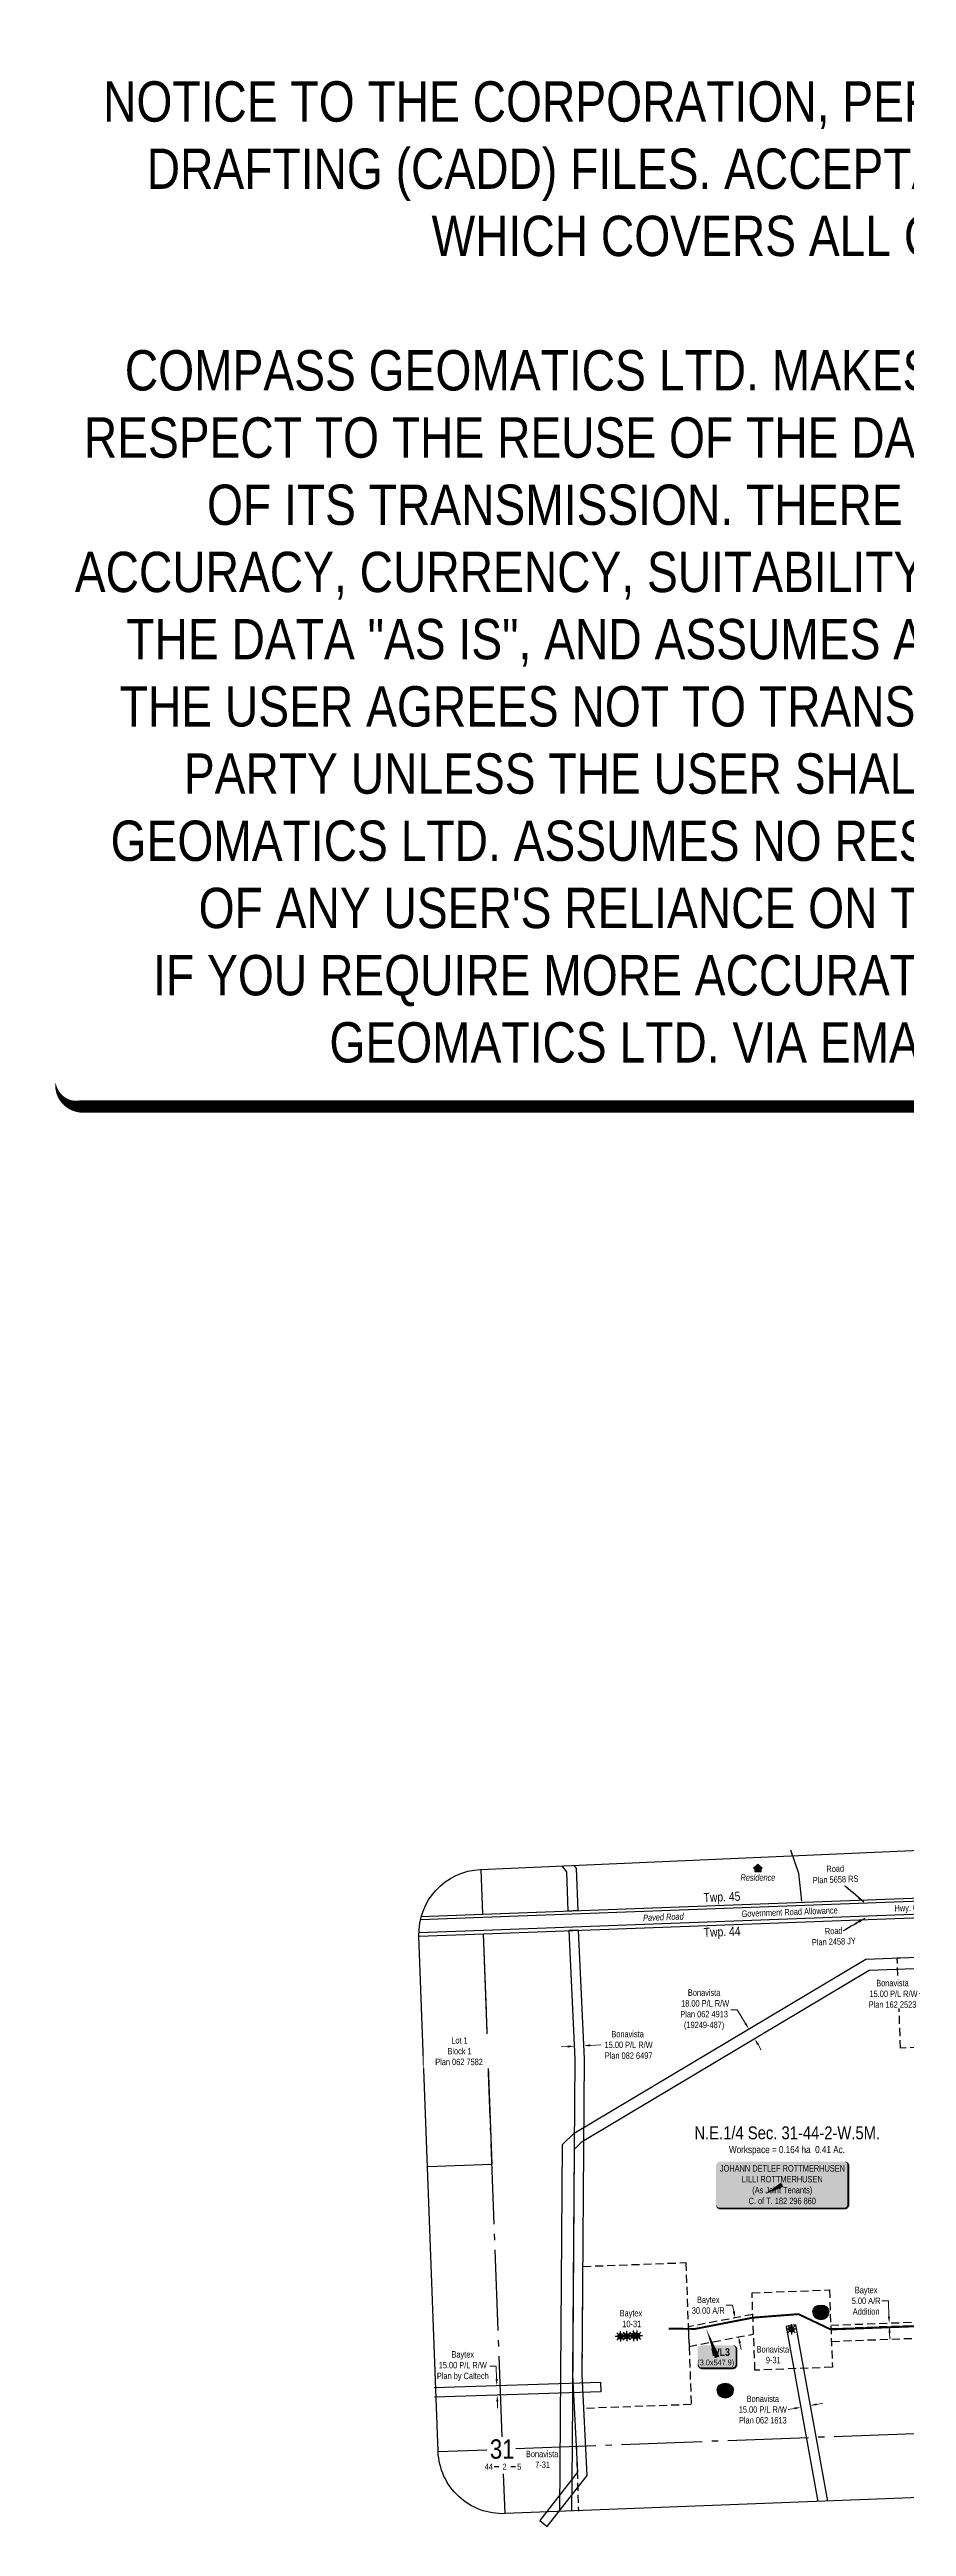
# Model space of a CAD drawing. Extents: x 682535 to 928653, y 5514181 to 5861237.
# Drawn here: x 682535 to 683863, y 5857397 to 5861237 of the extents above; entities that cross this region are included whole.
import ezdxf
from ezdxf.enums import TextEntityAlignment as Align

# ---------------------------------------------------------------- set-up
doc = ezdxf.new("R2010")
doc.units = 0
doc.header["$LTSCALE"] = 5
doc.header["$PDSIZE"] = 0.5
doc.linetypes.add('foc-ACCESSROAD', pattern=[3.75, 2.5, -1.25])
doc.linetypes.add('foc-QUARTERLINE', pattern=[33, 25, -3, 2, -3])
doc.layers.get('Defpoints').update_dxf_attribs({"color": 9})
for name, color, linetype in [('10', 1, 'Continuous'), ('9', 3, 'Continuous'), ('AS-FENCE', 48, 'foc-FENCE'), ('AS-OWNER', 7, 'Continuous'), ('AS-POWER', 104, 'foc-POWER'), ('AS-RESIDENCE', 14, 'Continuous'), ('AS-TELUS', 224, 'foc-TEL'), ('C-AR', 13, 'foc-ACCESSROAD'), ('C-RW', 13, 'Continuous'), ('C-SYMBOL', 7, 'Continuous'), ('C-WS', 13, 'foc-ACCESSROAD'), ('C-WS-S', 13, 'Continuous'), ('D-TXT', 6, 'Continuous'), ('F-AR', 190, 'foc-ACCESSROAD'), ('F-RW', 190, 'Continuous'), ('F-WS', 190, 'foc-ACCESSROAD'), ('F-WS-S', 190, 'Continuous'), ('L-AREAREQUIRED', 7, 'Continuous'), ('L-ROAD-T', 7, 'Continuous'), ('L-SECLBL', 7, 'Continuous'), ('L-SECQ', 8, 'foc-QUARTERLINE'), ('L-TITLEDB', 4, 'Continuous'), ('L-TITLEDB-T', 4, 'Continuous'), ('P-CROSSINGS', 250, 'Continuous')]:
    doc.layers.add(name, color=color, linetype=linetype)
for name, color, linetype, lineweight in [('C-AR-T', 13, 'Continuous', 9), ('C-WS-T', 13, 'Continuous', 9), ('F-RW-T', 190, 'Continuous', 9), ('F-WS-T', 190, 'Continuous', 9), ('T-TEXT', 48, 'Continuous', 18)]:
    doc.layers.add(name, color=color, linetype=linetype, lineweight=lineweight)
doc.layers.add('DISCLAIMER', color=7, linetype='Continuous', plot=False)
doc.layers.add('P-PROPOSED-WL2', color=7, linetype='Continuous', true_color=0x05c1ff)
doc.styles.add('100L', font='ARIALN.TTF', dxfattribs={"height": 11})
doc.styles.add('175L', font='ARIALN.TTF', dxfattribs={"height": 20})
doc.styles.add('80', font='ARIALN.TTF', dxfattribs={"height": 10})
doc.styles.add('80CG', font='ARIALN.TTF', dxfattribs={"height": 10})
doc.styles.add('80L', font='ARIALN.TTF', dxfattribs={"height": 10})
doc.styles.add('80LS', font='ARIALNI.TTF', dxfattribs={"height": 10})
doc.styles.add('BOLD', font='ARIALNB.TTF')
doc.styles.add('Crossing', font='ARIALN.TTF', dxfattribs={"height": 10})
doc.styles.add('foc-LtypeFont', font='ARIALN.TTF', dxfattribs={"height": 7.349999999999999})
doc.styles.add('SIMPLEX', font='ARIALN.TTF')
doc.linetypes.add('foc-FENCE', pattern='A,10,-1,["X",foc-LtypeFont,S=0.2,R=0,X=-0.625,Y=-0.75],-1.239999999999999', length=12.24)
doc.linetypes.add('foc-POWER', pattern='A,6,-1,["P",foc-LtypeFont,S=0.2,R=0,X=-0.625,Y=-0.75],-1.239999999999999,4', length=12.24)
doc.linetypes.add('foc-POWER-NOLINE', pattern='A,0,-4,["P",foc-LtypeFont,S=0.2,R=0,X=-0.625,Y=-0.75],-8.24', length=12.24)
doc.linetypes.add('foc-TEL', pattern='A,2,-1,["T",foc-LtypeFont,S=0.2,R=0,X=-0.425,Y=-0.75],-1.239999999999999,8', length=12.24)
doc.linetypes.add('foc-TEL-NOLINE', pattern='A,0,-2,["T",foc-LtypeFont,S=0.2,R=0,X=-0.425,Y=-0.75],-10.24', length=12.24)
doc.dimstyles.new('Compass 5 000', dxfattribs={"dimscale": 5, "dimtxt": 9, "dimasz": 2, "dimexe": 0.2, "dimexo": 0.0625, "dimgap": 0.5, "dimtad": 0, "dimtih": 1, "dimtoh": 1, "dimzin": 0, "dimdsep": 46, "dimtxsty": '80CG', "dimcen": 0.1, "dimse1": 1, "dimse2": 1, "dimclrd": 256, "dimclrt": 256, "dimaunit": 1, "dimadec": 4, "dimazin": 0, "dimtfac": 0.06, "dimtofl": 0, "dimtmove": 0, "dimatfit": 1, "dimfxl": 0.2, "dimtolj": 1, "dimtzin": 0, "dimlwd": -1, "dimarcsym": 0})

# ---------------------------------------------------------------- blocks, each defined once
blk = doc.blocks.new('*U429')
h = blk.add_hatch(color=59)
edge = h.paths.add_edge_path()
edge.add_line((-96.49999999999999, -37), (96.49999999999999, -37))
edge.add_arc((96.5, -30.99999999999999), 6.000000000000007, 269.9999999999998, 359.9999999999999)
edge.add_line((102.5, -31), (102.5, 29.5))
edge.add_arc((96.5, 29.49999999999999), 6, 6.785183320455503e-14, 90.00000000000014)
edge.add_line((96.49999999999999, 35.5), (-96.49999999999999, 35.5))
edge.add_arc((-96.5, 29.49999999999999), 6.000000000000007, 89.99999999999987, 179.9999999999999)
edge.add_line((-102.5, 29.5), (-102.5, -31))
edge.add_arc((-96.5, -30.99999999999999), 6, 180, 270.0000000000001)
at = {"color": 1, "flags": 128}
blk.add_lwpolyline([(-96.49999999999999, -37, 3, 3, 0), (96.49999999999999, -37, 3, 3, 0.4142135623730951), (102.5, -31, 3, 3, 0), (102.5, 29.5, 3, 0, 0.4142135623730951), (96.49999999999999, 35.5, 0, 0, 0), (-96.49999999999999, 35.5, 0, 0, 0.4142135623730951), (-102.5, 29.5, 0, 0, 0), (-102.5, -31, 0, 3, 0.4142135623730951)], format="xyseb", close=True, dxfattribs=at)
blk.add_lwpolyline([(-26.21317932884715, -14.57546844439668, 0, 7.5, 0), (-1.43347484547701e-18, 9.871967432640044e-17, 0, 0, 0)], format="xyseb", dxfattribs=at)
at = {"color": 1, "style": '80'}
blk.add_attdef('ENTER_TEXT_001', (-35.98567530695772, -4.996589358799454), '', height=10, dxfattribs=at)
blk = doc.blocks.new('L-SECLBL')
at = {"layer": '9', "color": 7}
for p, q in [((-5.082139060913505, -27.83004804289613), (-12.28857354467345, -27.83004804289613)), ((20.70431141927111, -27.83004804289613), (13.49787693551116, -27.83004804289613))]:
    blk.add_line(p, q, dxfattribs=at)
at = {"layer": '10', "color": 2, "style": 'SIMPLEX'}
blk.add_attdef('SEC', text='', height=30, dxfattribs=at).set_placement((0, 0), align=Align.MIDDLE)
at = {"layer": '10', "color": 5, "style": '80L'}
blk.add_attdef('TWP', text='', height=9.5, dxfattribs=at).set_placement((-14.43410290347765, -27.36845155570791), align=Align.MIDDLE_RIGHT)
blk.add_attdef('RGE', text='', height=9.5, dxfattribs=at).set_placement((3.622123863462547, -27.36845155570791), align=Align.MIDDLE_CENTER)
blk.add_attdef('MER', text='', height=9.5, dxfattribs=at).set_placement((23.16775162027989, -27.36845155570791), align=Align.MIDDLE_LEFT)
blk = doc.blocks.new('*D423')
at = {"layer": 'Defpoints', "color": 0, "transparency": 16777216}
for p in [(683713.4613259082, 5857585.627401617), (683698.7042782373, 5857582.95452696), (683698.9532055319, 5857581.580189431)]:
    blk.add_point(p, dxfattribs=at)
at = {"layer": 'F-RW-T', "transparency": 16777216}
for p, q in [((683723.5501500415, 5857586.035318336), (683733.3900468803, 5857587.817572583)), ((683689.113308693, 5857579.797935184), (683679.273411853, 5857578.015680936))]:
    blk.add_line(p, q, dxfattribs=at)
for points in [[(683723.2531076669, 5857587.675301143), (683723.8471924161, 5857584.395335529), (683713.7102532028, 5857584.253064089)], [(683688.8162663184, 5857581.437917991), (683689.4103510677, 5857578.157952377), (683698.9532055319, 5857581.580189431)]]:
    blk.add_solid(points, dxfattribs=at)
at = {"layer": 'F-RW-T', "transparency": 16777216, "insert": (683640.187463695, 5857578.015680935), "char_height": 10, "width": 437.1352577135046, "attachment_point": 5, "style": '80CG'}
blk.add_mtext('\\A1;Bonavista\\P15.00 P/L R/W\\PPlan 062 1613', dxfattribs=at)
blk = doc.blocks.new('*D424')
at = {"layer": 'Defpoints', "color": 0, "transparency": 16777216}
for p in [(683598.5917973178, 5858156.224787829), (683607.8286361517, 5858140.764473543), (683627.5712298504, 5858152.559780724)]:
    blk.add_point(p, dxfattribs=at)
at = {"layer": 'F-RW-T', "transparency": 16777216}
for p, q in [((683600.5003822031, 5858197.87006709), (683590.5003822027, 5858197.87006709)), ((683613.2055082927, 5858176.604648698), (683600.5003822031, 5858197.87006709)), ((683632.7001125747, 5858143.975227038), (683637.8289952991, 5858135.390673351))]:
    blk.add_line(p, q, dxfattribs=at)
for points in [[(683614.6362672402, 5858177.459462486), (683611.7747493451, 5858175.749834911), (683618.334391017, 5858168.020095012)], [(683634.1308715222, 5858144.830040826), (683631.2693536272, 5858143.120413251), (683627.5712298504, 5858152.559780724)]]:
    blk.add_solid(points, dxfattribs=at)
at = {"layer": 'F-RW-T', "transparency": 16777216, "insert": (683549.2077491884, 5858197.87006709), "char_height": 10, "attachment_point": 5, "style": '80CG'}
blk.add_mtext('\\A1;Bonavista\\P 18.00 P/L R/W\\PPlan 062 4913\\P(19249-487)', dxfattribs=at)
blk = doc.blocks.new('GAS')
h = blk.add_hatch(color=255)
h.dxf.hatch_style = 1
edge = h.paths.add_edge_path()
edge.add_arc((0, 0), 0.9, 0, 360)
for p, q in [((-0.8077887898725749, 0), (-1.615577579628734, 0)), ((-0.5711929310346023, 0.5711929297831376), (-1.142385862069204, 1.142385861385264)), ((0, 0.8077887887338874), (0, 1.615577579286764)), ((0.5711929310309642, 0.5711929297831376), (1.142385862065566, 1.142385861385264)), ((1.615577579625096, 0), (0.8077887898689368, 0)), ((-0.5711929310346023, -0.5711929316021271), (-1.142385862069204, -1.142385863204253)), ((0, -0.8077887905528768), (0, -1.615577581105753)), ((1.142385862065566, -1.142385863204253), (0.5711929310309642, -0.5711929316021271))]:
    blk.add_line(p, q)
blk.add_circle((0, 0), 0.8000000000000003)
blk = doc.blocks.new('*D430')
at = {"layer": 'C-AR-T', "transparency": 16777216}
for p, q in [((683593.2881402033, 5857739.785327988), (683583.2881402033, 5857739.785327988)), ((683595.186125244, 5857729.95392832), (683593.2881402033, 5857739.785327988)), ((683604.6637958442, 5857680.86040777), (683606.5593299642, 5857671.04170366))]:
    blk.add_line(p, q, dxfattribs=at)
for points in [[(683596.8225759291, 5857730.269850673), (683593.5496745589, 5857729.638005967), (683597.081659364, 5857720.13522421)], [(683606.3002465293, 5857681.176330122), (683603.0273451591, 5857680.544485416), (683602.7682617242, 5857690.679111879)]]:
    blk.add_solid(points, dxfattribs=at)
at = {"layer": 'Defpoints', "color": 0, "transparency": 16777216}
for p in [(683569.0809816001, 5857714.729598428), (683574.7675839602, 5857685.273486097), (683602.7682617242, 5857690.679111879)]:
    blk.add_point(p, dxfattribs=at)
at = {"layer": 'C-AR-T', "transparency": 16777216, "insert": (683555.6210187848, 5857739.785327989), "char_height": 10, "attachment_point": 5, "style": '80CG'}
blk.add_mtext('\\A1;Baytex\\P30.00 A/R', dxfattribs=at)
blk = doc.blocks.new('xing2')
h = blk.add_hatch(color=50)
h.dxf.hatch_style = 1
edge = h.paths.add_edge_path()
edge.add_ellipse((0, 0), major_axis=(-12.5, 0), ratio=0.8162973455633619, start_angle=0, end_angle=360)
h = blk.add_hatch(color=250)
h.dxf.hatch_style = 1
edge = h.paths.add_edge_path()
edge.add_ellipse((0, -2.047489049626165), major_axis=(-12.5, 0), ratio=0.8162973455633619, start_angle=0, end_angle=180)
edge.add_line((12.5, -2.047489049626165), (12.5, 0))
edge.add_ellipse((0, 0), major_axis=(-12.5, 0), ratio=0.8162973455633619, start_angle=0, end_angle=180, ccw=False)
edge.add_line((-12.5, 0), (-12.5, -2.047489049626165))
at = {"color": 250}
blk.add_ellipse((0, 0), major_axis=(-12.5, 0), ratio=0.8162973455633619, dxfattribs=at)
blk.add_ellipse((0, -2.047489049626165), major_axis=(-12.5, 0), ratio=0.8162973455633619, start_param=0, end_param=3.141592653589793, dxfattribs=at)
at = {"color": 250, "style": 'Crossing'}
blk.add_attdef('CROSSING', text='', height=9, dxfattribs=at).set_placement((0.08916442567715421, 0.0199513138486509), align=Align.MIDDLE_CENTER)
at = {"color": 250, "style": 'Crossing', "flags": 1}
for tag, p in [('DESCRIPTION', (0.08916442567715421, -25.770021277247)), ('LOCATION', (0.08916442567715421, -39.30337514164421)), ('OWNER', (0.08916442567715421, -12.49201765665748)), ('DWG_REF', (0.08916442567715421, -52.83672900604233))]:
    blk.add_attdef(tag, text='', height=9, dxfattribs=at).set_placement(p, align=Align.MIDDLE_CENTER)
blk = doc.blocks.new('*D442')
at = {"layer": 'Defpoints', "color": 0, "transparency": 16777216}
for p in [(683345.8026284999, 5858182.209504357), (683360.844199804, 5858182.965325281), (683362.900206293, 5858142.048797032)]:
    blk.add_point(p, dxfattribs=at)
at = {"layer": 'F-RW-T', "transparency": 16777216}
for p, q in [((683337.8712358417, 5858140.791121274), (683327.8838366944, 5858140.289266441)), ((683372.8876054402, 5858142.550651865), (683389.2997504665, 5858143.375342475))]:
    blk.add_line(p, q, dxfattribs=at)
for points in [[(683337.7875933695, 5858142.455687799), (683337.9548783139, 5858139.126554749), (683347.8586349889, 5858141.292976107)], [(683372.803962968, 5858144.21521839), (683372.9712479124, 5858140.88608534), (683362.900206293, 5858142.048797032)]]:
    blk.add_solid(points, dxfattribs=at)
at = {"layer": 'F-RW-T', "transparency": 16777216, "insert": (683430.5923834816, 5858143.375342475), "char_height": 10, "attachment_point": 5, "style": '80CG'}
blk.add_mtext('\\A1;Bonavista\\P 15.00 P/L R/W\\P Plan 082 6497', dxfattribs=at)
blk = doc.blocks.new('*D446')
at = {"layer": 'Defpoints', "color": 0, "transparency": 16777216}
for p in [(683981.4879273181, 5857524.299348847), (683981.9173390125, 5857512.884103866), (683996.5204460525, 5857524.86483293)]:
    blk.add_point(p, dxfattribs=at)
at = {"layer": 'F-RW-T', "transparency": 16777216}
for p, q in [((683971.9244068516, 5857512.508195864), (683961.9314746906, 5857512.132287863)), ((684006.942789908, 5857513.825495952), (684016.9357220691, 5857514.201403954))]:
    blk.add_line(p, q, dxfattribs=at)
for points in [[(683971.8617555179, 5857514.173684558), (683971.9870581853, 5857510.84270717), (683981.9173390125, 5857512.884103866)], [(684006.8801385744, 5857515.490984646), (684007.0054412418, 5857512.160007258), (683996.949857747, 5857513.44958795)]]:
    blk.add_solid(points, dxfattribs=at)
at = {"layer": 'F-RW-T', "transparency": 16777216, "insert": (683922.8455265324, 5857512.132287863), "char_height": 10, "width": 437.1352577135046, "attachment_point": 5, "style": '80CG'}
blk.add_mtext('\\A1;CNRL\\P15.00 P/L R/W\\PPlan 012 0571', dxfattribs=at)
blk = doc.blocks.new('res_occ')
for points in [[(0.1000986410450423, 0.8906701123119093), (-1.256710929257224, -0.3736609102117654), (1.456908211347308, -0.3736609102117654)], [(-0.8999013589549576, -1.425351696405505), (1.100098641045042, -1.425351696405505), (1.100098641045042, -0.3736609102117654), (-0.8999013589549576, -0.3736609102117654)]]:
    blk.add_hatch(color=14).paths.add_polyline_path(points)
at = {"color": 14}
for points in [[(0.1000986410450423, 0.8906701123119093), (-1.256710929257224, -0.3736609102117654), (1.456908211347308, -0.3736609102117654)], [(-0.8999013589549576, -1.425351696405505), (1.100098641045042, -1.425351696405505), (1.100098641045042, -0.3736609102117654), (-0.8999013589549576, -0.3736609102117654)]]:
    blk.add_lwpolyline(points, close=True, dxfattribs=at)
blk = doc.blocks.new('*D465')
at = {"layer": 'C-AR-T', "transparency": 16777216}
for p, q in [((683227.0159635072, 5857645.389120898), (683217.0159635072, 5857645.389120897)), ((683227.6688125859, 5857625.178407886), (683227.0159635072, 5857645.389120898)), ((683228.7987977598, 5857590.196653591), (683229.1216506667, 5857580.201866649))]:
    blk.add_line(p, q, dxfattribs=at)
for points in [[(683229.3346104095, 5857625.232216704), (683226.0030147624, 5857625.124599068), (683227.9916654926, 5857615.183620945)], [(683230.4645955834, 5857590.250462408), (683227.1329999364, 5857590.142844773), (683228.475944853, 5857600.191440532)]]:
    blk.add_solid(points, dxfattribs=at)
at = {"layer": 'Defpoints', "color": 0, "transparency": 16777216}
for p in [(683227.9916654926, 5857615.183620945), (683285.302009242, 5857617.034867117), (683285.7862886024, 5857602.042686705)]:
    blk.add_point(p, dxfattribs=at)
at = {"layer": 'C-AR-T', "transparency": 16777216, "insert": (683175.23219816, 5857645.389120897), "char_height": 10, "width": 437.1352577135046, "attachment_point": 5, "style": '80CG'}
blk.add_mtext('\\A1;Baytex\\P15.00 P/L R/W\\PPlan by Caltech', dxfattribs=at)
blk = doc.blocks.new('*U473')
h = blk.add_hatch(color=254)
edge = h.paths.add_edge_path()
edge.add_line((-23.99999999999998, -16.8750978615135), (23.99999999999998, -16.8750978615135))
edge.add_arc((23.99999999999998, -10.8750978615135), 6, 270, 360)
edge.add_line((29.99999999999998, -10.8750978615135), (29.99999999999998, 12.5))
edge.add_arc((23.99999999999998, 12.5), 6, 0, 90)
edge.add_line((23.99999999999998, 18.5), (-23.99999999999998, 18.5))
edge.add_arc((-23.99999999999998, 12.5), 6, 90, 180)
edge.add_line((-29.99999999999998, 12.5), (-29.99999999999998, -10.8750978615135))
edge.add_arc((-23.99999999999998, -10.8750978615135), 6, 180, 270)
at = {"layer": 'P-PROPOSED-WL2', "flags": 128}
blk.add_lwpolyline([(-17.16586172370503, 44.78721869189824, 0, 7.500000000000002, 0), (-3.398394867633905e-15, 0, 0, 0, 0)], format="xyseb", dxfattribs=at)
blk.add_lwpolyline([(-23.99999999999998, -16.8750978615135, 3, 3, 0), (23.99999999999998, -16.8750978615135, 3, 3, 0.414213562373095), (29.99999999999998, -10.8750978615135, 3, 3, 0), (29.99999999999998, 12.5, 3, 0, 0.414213562373095), (23.99999999999998, 18.5, 0, 0, 0), (-23.99999999999998, 18.5, 0, 0, 0.414213562373095), (-29.99999999999998, 12.5, 0, 0, 0), (-29.99999999999998, -10.8750978615135, 0, 3, 0.414213562373095)], format="xyseb", close=True, dxfattribs=at)
at = {"layer": 'P-PROPOSED-WL2'}
for tag, p, height, style in [('TEMP_AREA_W1_001', (-9.212824010914055, 2.244292974654144), 12, 'BOLD'), ('ENTER_TEXT_001', (-30.65893587994544, -12.47010782646594), 9, '80')]:
    blk.add_attdef(tag, p, '', height=height, dxfattribs=dict(at, style=style))
blk = doc.blocks.new('*D474')
at = {"layer": 'Defpoints', "color": 0, "transparency": 16777216}
for p in [(683815.5248106602, 5857711.353527364), (683815.7107857949, 5857706.356987237), (683836.1763252962, 5857707.118730637)]:
    blk.add_point(p, dxfattribs=at)
at = {"layer": 'F-RW-T', "transparency": 16777216}
for p, q in [((683834.7065698784, 5857746.606224135), (683824.7065698784, 5857746.606224136)), ((683835.618399892, 5857722.10835102), (683834.7065698784, 5857746.606224135)), ((683836.5482755656, 5857697.125650382), (683836.9202258349, 5857687.132570125))]:
    blk.add_line(p, q, dxfattribs=at)
for points in [[(683837.2839132679, 5857722.170342731), (683833.9528865161, 5857722.046359308), (683835.9903501614, 5857712.115270765)], [(683838.2137889415, 5857697.187642093), (683834.8827621897, 5857697.06365867), (683836.1763252962, 5857707.118730637)]]:
    blk.add_solid(points, dxfattribs=at)
at = {"layer": 'F-RW-T', "transparency": 16777216, "insert": (683800.2249873406, 5857746.606224136), "char_height": 10, "attachment_point": 5, "style": '80CG'}
blk.add_mtext('\\A1;Baytex\\P5.00 A/R\\PAddition', dxfattribs=at)
blk = doc.blocks.new('*D475')
at = {"layer": 'Defpoints', "color": 0, "transparency": 16777216}
for p in [(683905.34619811, 5858221.475733203), (683920.2685108273, 5858223.865972374), (683920.3360875737, 5858222.026381792)]:
    blk.add_point(p, dxfattribs=at)
at = {"layer": 'F-RW-T', "transparency": 16777216}
for p, q in [((683895.2853617212, 5858222.948224724), (683882.3847439617, 5858222.474324834)), ((683930.2617704696, 5858224.233071433), (683940.2550301121, 5858224.600170493))]:
    blk.add_line(p, q, dxfattribs=at)
for points in [[(683895.2241785446, 5858224.613767998), (683895.3465448979, 5858221.282681449), (683905.2786213637, 5858223.315323784)], [(683930.200587293, 5858225.898614707), (683930.3229536463, 5858222.567528158), (683920.2685108273, 5858223.865972374)]]:
    blk.add_solid(points, dxfattribs=at)
at = {"layer": 'F-RW-T', "transparency": 16777216, "insert": (683841.0921109465, 5858222.474324834), "char_height": 10, "attachment_point": 5, "style": '80CG', "bg_fill": 3, "box_fill_scale": 1.1, "bg_fill_color": 256, "bg_fill_true_color": 13158600, "bg_fill_transparency": 0}
blk.add_mtext('\\A1;Bonavista\\P 15.00 P/L R/W\\PPlan 162 2523', dxfattribs=at)
blk = doc.blocks.new('Disclaimer_Legal')
at = {"layer": 'DISCLAIMER', "color": 254, "flags": 128}
blk.add_lwpolyline([(-3612.859355113964, -1104.601793492536, 37.5, 37.5, 0), (4096.10254652852, -1104.601793492536, 37.5, 37.5, 0.414213562373095), (4171.10254652852, -1029.601793492536, 37.5, 37.5, 0), (4171.10254652852, 2078.694150954953, 37.5, 0, 0.414213562373095), (4096.10254652852, 2153.694150954953, 0, 0, 0), (-3612.859355113964, 2153.694150954953, 0, 0, 0.414213562373095), (-3687.859355113964, 2078.694150954953, 0, 0, 0), (-3687.859355113964, -1029.601793492536, 0, 37.5, 0.414213562373095)], format="xyseb", close=True, dxfattribs=at)
at = {"layer": 'DISCLAIMER', "color": 254, "insert": (241.6215957072782, 533.9211787312088), "char_height": 125, "width": 7717.567617301413, "attachment_point": 5, "style": '80'}
blk.add_mtext('NOTICE TO THE CORPORATION, PERSON &/OR PERSONS REGARDING THIS COMPUTER AIDED DESIGN AND DRAFTING (CADD) FILES. ACCEPTANCE OF THE CADD DATA IS BASED ON THE FOLLOWING DISCLAIMER WHICH COVERS ALL CADD DATA RECIEVED FROM COMPASS GEOMATICS LTD.\\P{\\fArial Narrow|b1|i0|c0|p34;DISCLAIMER}\\PCOMPASS GEOMATICS LTD. MAKES NO REPRESENTATION OR WARRANTIES, EXPRESS OR IMPLIED, WITH RESPECT TO THE REUSE OF THE DATA PROVIDED HEREWITH, REGARDLESS OF ITS FORMAT OR THE MEANS OF ITS TRANSMISSION. THERE IS NO GUARANTEE OR REPRESENTATION TO THE USER AS TO THE ACCURACY, CURRENCY, SUITABILITY OR RELIABILITY OF THIS DATA FOR ANY PURPOSE. THE USER ACCEPTS THE DATA "AS IS", AND ASSUMES ALL RISKS ASSOCIATED WITH ITS USE. BY ACCEPTANCE OF THIS DATA, THE USER AGREES NOT TO TRANSMIT THIS DATA OR PROVIDE ACCESS OR ANY PART OF IT TO ANOTHER PARTY UNLESS THE USER SHALL INCLUDE WITH THE DATA A COPY OF THIS DISCLAIMER. COMPASS GEOMATICS LTD. ASSUMES NO RESPONSIBILITY FOR ACTUAL OR CONSEQUENTIAL DAMAGE AS A RESULT OF ANY USER\'S RELIANCE ON THIS DATA. THIS CADD FILE IS FOR ILLUSTRATION PURPOSES ONLY.\\PIF YOU REQUIRE MORE ACCURATE INFORMATION, PLEASE CONTACT DARCI ANGLEHART AT COMPASS GEOMATICS LTD. VIA EMAIL: darci.anglehart@compassgeomatics.ca OR CELL: 506-961-7292', dxfattribs=at)

msp = doc.modelspace()

# ---------------------------------------------------------------- linework, layer by layer
at = {"layer": 'AS-FENCE', "flags": 128}
for points in [[(683206.165, 5858345.945), (684009.939, 5858376.059)], [(683207.29, 5858315.491), (684011.064, 5858345.605)]]:
    msp.add_lwpolyline(points, dxfattribs=at)
at = {"layer": 'AS-POWER', "linetype": 'foc-POWER', "flags": 128}
msp.add_lwpolyline([(683682.8270723297, 5858445.546672069), (683695.4154356268, 5858409.32814204), (683699.9644005948, 5858365.916149995)], dxfattribs=at)
at = {"layer": 'AS-POWER', "linetype": 'foc-POWER-NOLINE', "flags": 128}
msp.add_lwpolyline([(683206.165, 5858345.945), (684009.939, 5858376.059)], dxfattribs=at)
at = {"layer": 'AS-TELUS', "linetype": 'foc-TEL-NOLINE', "flags": 128}
msp.add_lwpolyline([(683207.29, 5858315.491), (684011.064, 5858345.605)], dxfattribs=at)
at = {"layer": 'C-AR'}
msp.add_lwpolyline([(683525.8450061692, 5857675.828816577), (683625.8660321791, 5857695.138214783), (683624.7038102006, 5857725.467774086), (683524.6687439417, 5857706.155665362)], close=True, dxfattribs=at)
at = {"layer": 'C-RW', "flags": 128}
msp.add_lwpolyline([(683131.0884371642, 5857612.053440268), (683388.7225488557, 5857620.37557083), (683389.206828216, 5857605.383390418), (683131.5727165245, 5857597.061259856)], dxfattribs=at)
at = {"layer": 'C-WS'}
msp.add_lwpolyline([(683361.5427932171, 5857799.883952034), (683520.8050657447, 5857805.770514585), (683529.3382400982, 5857585.764905094), (683362.8833576657, 5857579.687860594), (683360.2960000001, 5857631.962)], close=True, dxfattribs=at)
at = {"layer": 'Defpoints', "color": 1, "flags": 128}
msp.add_lwpolyline([(683976.3960701872, 5859268.716806051), (685622.5770701873, 5859337.899806052, -0.4156254624448318), (685726.706877236, 5859241.705495775), (685787.2128772362, 5857615.229495775, -0.4137588684128156), (685691.1546510884, 5857511.587015268), (683240.8496510882, 5857416.624015269, -0.414680919499838), (683137.0459640381, 5857512.835773428), (683107.3589640381, 5858311.777773428, -0.412302692637501), (683202.9244552063, 5858415.395664649), (683907.3031382415, 5858446.174975138), (683880.6635815548, 5859165.102081214, -0.4127603892371693)], format="xyb", close=True, dxfattribs=at)
at = {"layer": 'Defpoints'}
for p in [(683413.9405796143, 5858013.897040694), (683684.5745672358, 5857702.43046302), (683419.6207599207, 5857691.489103339), (683429.5872601104, 5857691.866897566), (683439.6211011817, 5857692.247265217), (683445.6144691792, 5857692.474474623), (683709.321908511, 5857489.326515139)]:
    msp.add_point(p, dxfattribs=at)
at = {"layer": 'F-AR'}
for points in [[(683745.432708818, 5857708.74464447), (684005.3229991569, 5857718.417964505), (684034.1802967516, 5857724.349807324)], [(683745.6186839526, 5857703.748104341), (684034.537166522, 5857714.501876414)], [(683746.362584491, 5857683.76194383), (684020.4134415861, 5857693.962331245), (684035.8427936458, 5857679.543875835)]]:
    msp.add_lwpolyline(points, dxfattribs=at)
at = {"layer": 'F-RW', "flags": 128}
for points in [[(683347.4641798559, 5858421.711632423), (683351.121, 5858417.04), (683353.4880000001, 5858351.45), (683338.5360000001, 5858350.889), (683336.3459999999, 5858411.61), (683329.0485701839, 5858420.906923562)], [(683325.859393141, 5857419.918617425), (683329.8800000001, 5857988.899), (683348.004, 5858006.528), (683799.825, 5858276.438), (684013.338, 5858284.464), (684014.007, 5858266.471), (683805.098, 5858258.624), (683362.9340000001, 5857994.451), (683358.585, 5857991.876), (683347.827, 5857981.297), (683344.4920000001, 5857521.76), (683343.8376374803, 5857420.615374774)], [(683691.037, 5857709.433), (683676.28, 5857706.76), (683725.4288869073, 5857435.4041663)], [(683691.037, 5857709.433), (683740.5643093182, 5857435.990748426)]]:
    msp.add_lwpolyline(points, dxfattribs=at)
msp.add_lwpolyline([(683354.587, 5858321.01), (683339.635, 5858320.449), (683348.8090000001, 5858121.285), (683345.2919999999, 5857631.641), (683352.7579999999, 5857480.731), (683294.379, 5857405.943), (683306.219, 5857396.788), (683368.0190000001, 5857475.929), (683360.2960000001, 5857631.962), (683363.9310000001, 5858121.535)], close=True, dxfattribs=at)
at = {"layer": 'F-WS'}
for points in [[(683848.3310798933, 5858278.261354068), (683988.2322728846, 5858283.52027027), (683993.491189086, 5858143.619077279), (683853.5899960947, 5858138.360161077)], [(683623.4234418329, 5857758.880503373), (683743.3354344208, 5857763.475504306), (683747.930435353, 5857643.563511718), (683628.018442765, 5857638.968510785)]]:
    msp.add_lwpolyline(points, close=True, dxfattribs=at)
msp.add_lwpolyline([(683351.2640412125, 5857520.854762245), (683354.3255358819, 5857420.587862219)], dxfattribs=at)
at = {"layer": 'L-SECQ', "flags": 128}
for points in [[(683206.1710000001, 5858345.927), (683203.5827700667, 5858415.424431104)], [(683236.2594319134, 5857535.860324224), (683207.29, 5858315.491)], [(684040.773, 5857546.832), (683257.6829401467, 5857517.329095927)], [(683137.0461081383, 5857512.831895377), (683212.271630178, 5857515.630040481)], [(683240.8496510882, 5857416.624015269), (683238.4491783472, 5857478.562774152)]]:
    msp.add_lwpolyline(points, dxfattribs=at)
at = {"layer": 'L-TITLEDB', "flags": 128}
for points in [[(683976.3960701872, 5859268.716806051), (683980.595, 5859168.805), (684010.135, 5858370.73), (683206.369, 5858340.611), (683109.647110499, 5858337.074932215)], [(683206.1710000001, 5858345.927), (684009.939, 5858376.059)], [(684010.913, 5858350.607), (683207.105, 5858320.515000001), (683107.2994123742, 5858316.863000811)], [(683107.3589640381, 5858311.777773428), (683207.29, 5858315.491), (684011.064, 5858345.605)], [(683110.9915577703, 5858342.446704852), (683206.1710000001, 5858345.927)], [(683220.561, 5857958.355), (683207.29, 5858315.491)], [(683120.6290304745, 5857954.651306666), (683220.561, 5857958.355)]]:
    msp.add_lwpolyline(points, dxfattribs=at)
at = {"layer": 'P-PROPOSED-WL2', "linetype": 'Continuous', "const_width": 3, "flags": 128}
msp.add_lwpolyline([(683494.1511824124, 5857703.395859545), (683535.111193247, 5857703.060563717), (683625.0382819971, 5857720.507746089), (683695.3094155928, 5857725.954008092), (683745.3075341004, 5857702.23548442), (684036.0918823872, 5857713.058705475)], dxfattribs=at)

# ---------------------------------------------------------------- block references
at = {"layer": 'AS-OWNER', "color": 3}
ref = msp.add_blockref('*U429', (683670.2730674224, 5857926.707856132), dxfattribs=dict(at, xscale=0.9997440000000076, yscale=0.9997440000000076, zscale=0.9997440000000076))
ref.add_attrib('ENTER_TEXT_001', 'JOHANN DETLEF ROTTMERHUSEN', (683573.5788643119, 5857946.961878506), dxfattribs={"layer": '0', "color": 1, "height": 9.997440000000076, "style": '80'})
ref.add_attrib('ENTER_TEXT_002', 'LILLI ROTTMERHUSEN', (683607.6663157716, 5857930.122170566), dxfattribs={"layer": '0', "color": 1, "height": 9.997440000000076, "style": '80'})
ref.add_attrib('ENTER_TEXT_003', '(As Joint Tenants)', (683623.8047480772, 5857913.289282162), dxfattribs={"layer": '0', "color": 1, "height": 9.997440000000076, "style": '80'})
ref.add_attrib('ENTER_TEXT_004', 'C. of T. 182 296 860', (683618.0661084047, 5857896.449574222), dxfattribs={"layer": '0', "color": 1, "height": 9.997440000000076, "style": '80'})
at = {"layer": 'AS-RESIDENCE', "xscale": 5, "yscale": 5, "zscale": 5}
msp.add_blockref('res_occ', (683632.0413483264, 5858419.125125238), dxfattribs=at)
at = {"layer": 'C-WS-S', "xscale": 5, "yscale": 5, "zscale": 5}
for p in [(683419.6207599207, 5857691.489103339), (683429.5872601104, 5857691.866897566), (683439.6211011817, 5857692.247265217), (683445.6144691792, 5857692.474474623)]:
    msp.add_blockref('GAS', p, dxfattribs=at)
at = {"layer": 'DISCLAIMER', "xscale": 0.5, "yscale": 0.5, "zscale": 0.5}
msp.add_blockref('Disclaimer_Legal', (684388.2317562427, 5860150.396063261), dxfattribs=at)
at = {"layer": 'F-WS-S', "xscale": 5, "yscale": 5, "zscale": 5}
msp.add_blockref('GAS', (683684.5745672358, 5857702.43046302), dxfattribs=at)
at = {"layer": 'L-SECLBL'}
msp.add_blockref('L-SECLBL', (683236.3339624626, 5857516.845148979), dxfattribs=at).add_auto_attribs({'SEC': '31', 'TWP': '44', 'RGE': '2', 'MER': '5'})
at = {"layer": 'P-CROSSINGS'}
for p, values in [((683730.1342798113, 5857729.865712074), {'CROSSING': 'X10'}), ((683581.9717885397, 5857608.505485415), {'CROSSING': 'X11'})]:
    msp.add_blockref('xing2', p, dxfattribs=at).add_auto_attribs(values)
at = {"layer": 'P-PROPOSED-WL2', "linetype": 'Continuous'}
msp.add_blockref('*U473', (683569.4179024972, 5857658.935039886), dxfattribs=at).add_auto_attribs({'TEMP_AREA_W1_001': 'WL3', 'ENTER_TEXT_001': '(3.0x547.9)'})

# ---------------------------------------------------------------- texts
at = {"layer": 'AS-RESIDENCE', "insert": (683605.5315965026, 5858407.766578695), "char_height": 10, "attachment_point": 1, "style": '175L'}
msp.add_mtext_dynamic_manual_height_columns('{\\fArial Narrow|b0|i1|c0|p34;Residence}', width=18.19125804875512, gutter_width=100, heights=[0], dxfattribs=at)
at = {"layer": 'C-SYMBOL', "color": 3, "style": '175L'}
msp.add_text('N.E.1/4 Sec. 31-44-2-W.5M.', height=20, dxfattribs=at).set_placement((683678.0227222331, 5857991.011537025), align=Align.BOTTOM_CENTER)
at = {"layer": 'C-WS-T', "insert": (683420.2532174501, 5857732.371758869), "char_height": 10, "attachment_point": 1, "style": '80L'}
msp.add_mtext_dynamic_manual_height_columns('\\pi-1.96569;Baytex\\P\\pi2.11003;10-31', width=30.16821282401092, gutter_width=50.00000000000015, heights=[0], dxfattribs=at)
at = {"layer": 'D-TXT', "color": 3, "char_height": 14, "attachment_point": 1, "style": '80L'}
for s, insert, rotation in [('Twp. 45', (683548.0506543304, 5858378.777869688), 2.0927926109330044), ('Twp. 44', (683548.3301830285, 5858324.670839901), 2.1678593657097376)]:
    msp.add_mtext_dynamic_manual_height_columns(s, width=101.3953957241029, gutter_width=47.5, heights=[0], dxfattribs=dict(at, insert=insert, rotation=rotation))
at = {"layer": 'F-WS-T', "char_height": 10, "attachment_point": 1, "style": '80L'}
for s, insert in [('\\pi-9.39748;Bonavista\\P\\pi4.91016;9-31', (683639.9935881195, 5857676.422700408)), ('\\pi-9.39748;Bonavista\\P\\pi4.94427;7-31', (683282.4921585815, 5857514.162826656))]:
    msp.add_mtext_dynamic_manual_height_columns(s, width=30.16821282401092, gutter_width=50.00000000000015, heights=[0], dxfattribs=dict(at, insert=insert))
at = {"layer": 'L-AREAREQUIRED', "color": 5, "insert": (683677.5920278536, 5857972.262986301), "char_height": 11, "attachment_point": 8, "style": '100L'}
msp.add_mtext('Workspace = 0.164 ha  0.41 Ac.', dxfattribs=at)
at = {"layer": 'L-ROAD-T', "style": '80L'}
for s, p in [('Government Road Allowance', (683681.774408986, 5858349.398920644)), ('Hwy. 611', (683868.0266637456, 5858355.9472726))]:
    msp.add_text(s, height=10, rotation=2.168026972750579, dxfattribs=at).set_placement(p, align=Align.MIDDLE_CENTER)
at = {"layer": 'T-TEXT', "style": '80LS'}
msp.add_text('Paved Road', height=10, rotation=2.168026972740377, dxfattribs=at).set_placement((683486.0665413206, 5858341.486477815), align=Align.MIDDLE_CENTER)

# ---------------------------------------------------------------- dimensions: what is measured, and where the dimension line sits
at = {"layer": 'C-AR-T'}
for base, p1, p2, angle, text, picture, middle in [((683602.7682617242, 5857690.679111879), (683569.0809816002, 5857714.729598428), (683574.7675839602, 5857685.273486098), 280.9267229879367, 'Baytex\\P30.00 A/R', '*D430', (683555.6210187848, 5857739.785327989)), ((683227.9916654926, 5857615.183620945), (683285.7862886024, 5857602.042686705), (683285.3020092421, 5857617.034867117), 91.85013240263734, 'Baytex\\P15.00 P/L R/W\\PPlan by Caltech', '*D465', (683175.23219816, 5857645.389120897))]:
    dim = msp.add_linear_dim(base=base, p1=p1, p2=p2, angle=angle, text=text, dimstyle='Compass 5 000', dxfattribs=at)
    dim.commit()
    dim.dimension.update_dxf_attribs({"geometry": picture, "text_midpoint": middle, "dimtype": 161})
at = {"layer": 'F-RW-T'}
for base, p1, p2, angle, text, picture, middle in [((683627.5712298504, 5858152.559780724), (683598.5917973182, 5858156.22478783), (683607.8286361514, 5858140.764473544), 300.8564083524565, 'Bonavista\\P 18.00 P/L R/W\\PPlan 062 4913\\P(19249-487)', '*D424', (683549.2077491884, 5858197.87006709)), ((683362.900206293, 5858142.048797032), (683345.8026284999, 5858182.209504357), (683360.8441998039, 5858182.965325281), 2.876624752058243, 'Bonavista\\P 15.00 P/L R/W\\P Plan 082 6497', '*D442', (683430.5923834816, 5858143.375342475)), ((683836.1763252962, 5857707.118730637), (683815.52481066, 5857711.353527364), (683815.7107857948, 5857706.356987236), 272.1316097584531, 'Baytex\\P5.00 A/R\\PAddition', '*D474', (683800.2249873406, 5857746.606224136)), ((683698.9532055319, 5857581.580189431), (683713.4613259082, 5857585.627401618), (683698.7042782373, 5857582.954526961), 190.2664128490386, 'Bonavista\\P15.00 P/L R/W\\PPlan 062 1613', '*D423', (683640.187463695, 5857578.015680935)), ((683981.9173390125, 5857512.884103866), (683996.5204460524, 5857524.864832929), (683981.487927318, 5857524.299348846), 182.1543017656865, 'CNRL\\P15.00 P/L R/W\\PPlan 012 0571', '*D446', (683922.8455265324, 5857512.132287863))]:
    dim = msp.add_linear_dim(base=base, p1=p1, p2=p2, angle=angle, text=text, dimstyle='Compass 5 000', dxfattribs=at)
    dim.commit()
    dim.dimension.update_dxf_attribs({"geometry": picture, "text_midpoint": middle, "dimtype": 161})

# ---------------------------------------------------------------- leaders
at = {"layer": 'L-TITLEDB-T', "path_type": 1}
msp.add_leader([(683796.6363083856, 5858364.588198737), (683763.5405075216, 5858393.066753619)], dimstyle='Compass 5 000', override={"dimgap": 0.5, "dimtad": 0}, dxfattribs=at)

# ---------------------------------------------------------------- next in the draw order: texts
at = {"layer": 'L-TITLEDB-T', "char_height": 10, "attachment_point": 1, "rotation": 2.108608320611277, "style": '80L', "bg_fill": 2}
for s, insert in [('\\pi22.26692;Road \\P\\pi0.48997;Plan 5658 RS', (683716.268953003, 5858420.148940302)), ('\\pi22.26692;Road \\P\\pi1.50634;Plan 2458 JY', (683713.8784773729, 5858323.74737252))]:
    msp.add_mtext_dynamic_manual_height_columns(s, width=70.19549795361529, gutter_width=50.01225300198558, heights=[0], dxfattribs=dict(at, insert=insert))
at = {"layer": 'L-TITLEDB-T', "insert": (683119.4459804873, 5858155.308534907), "char_height": 10, "attachment_point": 1, "style": '80L', "bg_fill": 2}
msp.add_mtext_dynamic_manual_height_columns('\\pi38.01606;Lot 1 \\P\\pi31.98604;Block 1\\P\\pi13.08427;Plan 062 7582', width=98.57645556721782, gutter_width=50.01225300198558, heights=[0], dxfattribs=at)

# ---------------------------------------------------------------- next in the draw order: dimensions: what is measured, and where the dimension line sits
at = {"layer": 'F-RW-T'}
dim = msp.add_linear_dim(base=(683920.2685108273, 5858223.865972374), p1=(683905.3461981101, 5858221.475733202), p2=(683920.3360875738, 5858222.026381792), angle=2.1037953776738045, text='Bonavista\\P 15.00 P/L R/W\\PPlan 162 2523', dimstyle='Compass 5 000', override={"dimtfill": 1}, dxfattribs=at)
dim.commit()
dim.dimension.update_dxf_attribs({"geometry": '*D475', "text_midpoint": (683841.0921109465, 5858222.474324834), "dimtype": 161})

# ---------------------------------------------------------------- next in the draw order: leaders
at = {"layer": 'L-TITLEDB-T', "path_type": 1}
msp.add_leader([(683798.0014874575, 5858339.150523762), (683764.7816906737, 5858320.072267531)], dimstyle='Compass 5 000', override={"dimgap": 0.5, "dimtad": 0}, dxfattribs=at)

doc.saveas('drawing.dxf')
